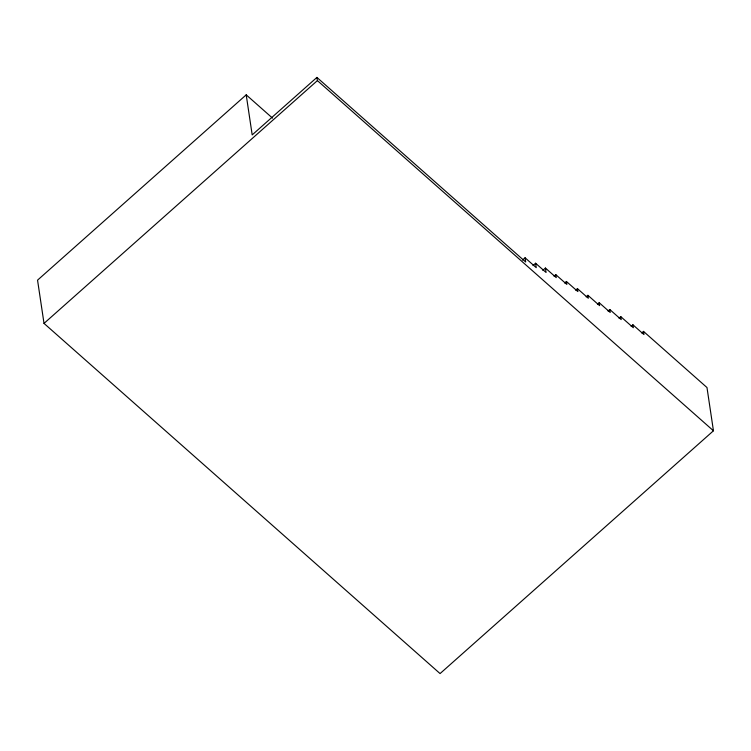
<?xml version="1.0" encoding="UTF-8"?>
<svg xmlns="http://www.w3.org/2000/svg" width="751" height="751" viewBox="0 0 751 751"><rect width="100%" height="100%" fill="white"/><g stroke="black" fill="none" stroke-linecap="round" stroke-linejoin="round"><path stroke-width="1.13" d="M272.519 118.114L246.206 94.842L37.55 280.151L44.018 323.399L440.067 673.581L713.45 430.783L706.982 387.535L643.504 331.398L641.758 332.946M522.461 260.099L525.071 257.781L525.7 262.015L316.922 77.419L252.186 134.908L246.206 94.842M44.018 323.399L317.401 80.601L316.922 77.419M533.003 265.554L535.604 263.235L546.08 272.5L545.423 268.041L542.813 270.36M554.05 276.18L555.787 274.641L566.855 284.422L566.404 281.456L564.668 282.996M575.698 290.177L577.435 288.628L588.343 298.269L587.902 295.303L586.165 296.852M597.449 304.258L599.195 302.709L610.234 312.472L609.784 309.506L608.047 311.045M619.04 318.189L620.777 316.65L633.346 327.755L632.905 324.789L631.159 326.338M632.905 324.789L643.973 334.58L643.504 331.398M609.784 309.506L621.218 319.616L620.777 316.65M587.902 295.303L599.636 305.676L599.195 302.709M566.404 281.456L577.876 291.595L577.435 288.628M545.423 268.041L556.238 277.607L555.787 274.641M525.071 257.781L536.27 267.685L535.604 263.235M317.401 80.601L713.45 430.783"/></g></svg>
